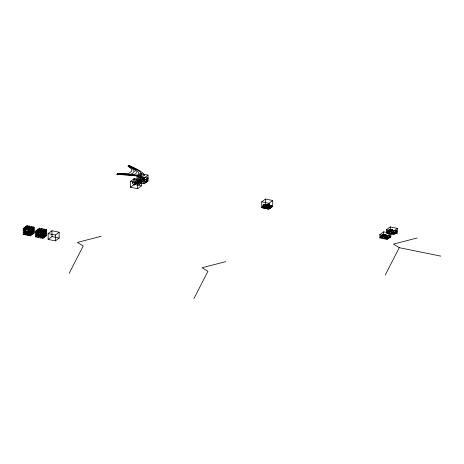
<?xml version="1.0" encoding="UTF-8"?>
<svg xmlns="http://www.w3.org/2000/svg" width="464" height="464" viewBox="0 0 464 464"><rect width="100%" height="100%" fill="white"/><g stroke="black" fill="none" stroke-linecap="round" stroke-linejoin="round"><path stroke-width="0.7" d="M26.187 229.344L27.289 226.397L29.412 228.126M134.235 179.875L134.235 178.576L135.946 183.64L141.439 180.044L134.044 185.049L132.344 182.903L134.235 178.576L141.439 180.044L141.456 185.867L137.657 188.697L130.454 187.23L130.43 181.407L134.235 178.576L137.849 182.224L141.439 180.044L139.548 184.37L134.746 183.39M140.633 183.071L138.933 180.925L140.824 176.598L148.028 178.066L146.137 182.393L144.229 180.89L140.824 176.598L137.019 179.429L140.633 183.071L148.028 178.066L144.437 180.247L140.824 176.598M32.7 228.793L33.286 227.621L31.813 228.613M69.165 273.371L83.207 245.99L77.389 242.405L101.117 236.292M193.853 298.717L207.895 271.336L202.084 267.751L225.806 261.632M385.224 275.065L399.266 247.683L440.8 256.122M25.694 231.577L24.482 231.461L24.122 228.752L30.119 229.97L28.008 231.437L32.764 233.166L29.974 235.242L28.901 231.959L30.119 229.97L31.68 230.985L28.901 231.959L28.014 233.38M270.524 206.126L270.79 205.923L268.876 204.224L266.643 204.955L263.755 204.862L262.752 206.921L263.256 207.025M270.698 207.205L267.809 207.106L265.576 207.837L266.986 208.754A2.198 0.858 -0.2 0 1 269.955 208.382L270.959 206.323L270.959 207.008L271.707 207.083L271.202 206.979M30.305 230.643L33.286 227.621L32.944 230.045L31.129 230.846M41.882 230.66L38.077 233.485M43.019 233.398L43.013 232.139L44.283 231.147M23.2 228.52L27.005 225.695L34.208 227.157L34.226 232.986L30.427 235.811L23.223 234.349L23.2 228.52L30.404 229.987L34.208 227.157M29.974 235.242L24.679 234.163L28.118 231.797L25.607 230.95L24.122 228.752L27.289 226.397L29.418 230.069L31.216 230.434M26.465 228.039L23.206 230.463L30.409 231.925L34.214 229.1L28.321 227.905M24.841 231.194L23.212 232.406L30.415 233.868L34.22 231.043L32.909 230.776M23.223 234.349L25.938 232.331M24.679 234.163L26.355 232.922M26.709 234.03L25.624 234.836L25.601 229.007L29.406 226.183L29.418 230.069M29.11 234.517L28.026 235.323L28.002 229.494L31.807 226.67L31.813 229.262M35.67 231.055L39.469 228.23L46.678 229.692L46.696 235.521L42.897 238.345L35.687 236.884L35.67 231.055L42.874 232.522L46.678 229.692M37.311 233.728L35.682 234.941L42.885 236.402L46.69 233.578L45.379 233.311M35.687 236.884L38.408 234.859M38.083 235.428L40.617 233.543M41.041 233.23L41.888 232.603M39.718 236.159L38.089 237.371L38.071 231.542L41.87 228.717L41.888 233.247M40.484 235.915L41.754 234.975L44.155 235.463M44.295 235.033L40.49 237.858L40.472 232.029L44.271 229.204L44.283 232.441M48.14 233.589L51.939 230.765L59.143 232.226L59.166 238.055L55.361 240.88L48.157 239.412L48.14 233.589L55.344 235.051L59.143 232.226M48.157 239.412L51.962 236.588L59.166 238.055M139.652 182.874L144.234 183.802L148.039 180.977L148.016 175.154L140.812 173.687L137.013 176.511L137.031 181.691M130.454 187.23L134.253 184.405L141.456 185.867M137.576 181.934L139.206 180.722M137.849 182.224L134.044 185.049L135.935 181.354L132.344 182.903M140.627 180.16L144.426 177.335M142.529 179.411L137.013 176.511L144.217 177.979L148.016 175.154M261.702 201.857L265.507 199.033L272.71 200.494L272.733 206.318L268.929 209.148L261.725 207.681L261.702 201.857L268.911 203.319L272.71 200.494M263.355 206.468L261.725 207.681L266.551 207.083M264.793 205.401L265.53 204.856L266.916 205.14L265.06 205.906L262.746 205.946L263.407 206.057A4.153 1.624 -0.2 0 0 265.205 206.144L269.543 205.691A4.118 1.607 -0.2 0 1 271.341 205.778L271.997 205.888M263.111 207.965L263.378 207.768L262.456 207.135M263.935 207.878L263.668 208.075L265.077 207.739M266.278 207.71L265.327 208.417A4.072 1.589 -0.2 0 1 266.046 208.029M269.451 208.284L269.955 208.382L266.986 208.754L267.252 208.551M269.155 208.498L269.659 208.603A1.566 0.615 -0.2 0 0 267.542 208.864L267.809 208.667M379.825 234.674L383.629 231.843L390.833 233.311L390.845 236.553L387.04 239.383L379.836 237.916L379.825 234.674L387.028 236.135L390.833 233.311M386.408 229.779L390.207 226.954L397.41 228.416L397.422 231.664L393.623 234.488L386.419 233.027L386.408 229.779L393.611 231.246L397.41 228.416M390.062 237.139L390.056 235.99L387.823 237.649L387.829 238.798L380.619 237.336L380.619 236.188L383.02 234.645L390.224 236.106L390.23 237.261L388.252 238.484L386.941 238.218M382.429 235.468L382.852 234.523L390.056 235.99M394.997 234.024L387.202 232.441L387.196 231.292L389.603 229.755L396.807 231.217L396.813 232.365L394.835 233.589L394.829 232.441L396.639 231.095L396.639 232.244L397.23 232.365M390.972 230.347L389.006 229.947L389.429 229.634L396.639 231.095M380.619 236.449L381.043 236.13L381.048 236.501M382.429 235.103L382.852 234.79M379.836 237.916L380.921 237.11M386.419 233.027L387.626 232.128M381.321 237.33L382.104 236.75L382.91 236.913L382.127 237.864L381.321 237.701L381.321 237.33L382.127 237.498L382.91 236.913M384.337 235.091L385.12 234.506L385.932 234.668L385.932 235.039L385.126 234.871L385.12 234.506M388.687 231.855L387.904 232.806L388.687 231.855L389.493 232.023L389.493 232.911M392.509 229.779L391.703 229.616L390.92 230.196L391.726 230.364L392.509 229.779L392.509 230.144M381.321 237.701L382.104 237.116M385.932 234.668L385.149 235.567M387.22 232.302L388.71 232.603L389.493 232.023M387.22 233.189L387.22 232.667L388.71 232.974L389.493 232.389M388.327 233.415L389.11 232.829M384.743 238.026L385.532 237.446L386.338 237.609L385.555 238.56L384.749 238.397L384.743 238.026L385.555 238.194L386.338 237.609M387.765 235.95L388.548 235.202L389.354 235.364L389.354 235.735M392.921 233.085L392.132 233.67L391.326 233.502L392.109 232.557L392.915 232.719L392.921 233.607M394.342 230.892L395.125 230.312L395.937 230.475L395.154 231.426L395.937 230.475M384.749 238.397L385.532 237.446M391.326 233.502L392.109 232.922M389.354 235.364L388.571 235.95L387.765 235.787M392.915 232.719L392.132 233.299L391.326 233.137M391.715 234.1L392.498 233.52M387.196 231.292L394.4 232.76L394.829 232.441L387.626 230.973M387.823 237.91L388.252 237.597M387.823 238.281L388.252 237.962M40.478 233.972L41.748 233.079L44.15 233.52M263.668 207.101L266.765 206.086L270.692 206.213A3.793 1.479 -0.2 0 0 265.57 206.845M263.111 206.99L267.177 205.871L271.701 206.109M266.678 205.32L268.876 203.922A3.793 1.479 -0.2 0 1 263.749 204.554M135.946 183.64L137.634 182.868L139.548 184.37M25.613 232.893L28.118 231.797L26.976 230.927M266.986 208.754L269.955 208.382M389.006 229.947L389.603 229.755M382.423 234.842L383.02 234.645M395.572 233.74L394.835 233.589L396.813 233.34L396.215 232.563L396.813 232.365M389.632 237.458L390.23 237.261M269.375 204.328L266.806 205.169L263.488 205.053M263.494 205.738L266.812 205.848L269.375 205.013M266.087 207.866A4.356 1.699 -0.2 0 0 265.077 208.365L265.072 207.054L267.641 206.213L270.959 206.323M265.072 207.054L267.803 206.422L270.692 206.521M267.542 208.864L269.659 208.603M417.177 237.98L393.455 244.099L399.266 247.683M269.259 206.753L272.733 206.318L270.112 205.79M31.134 231.814L32.95 231.983M43.013 232.139L45.414 232.574M142.523 178.744L146.125 179.475L148.039 180.977L146.728 180.711M395.937 230.84L395.131 230.678L395.125 230.312M143.451 180.044L144.762 180.31M392.283 230.614L393.588 230.881M144.229 180.89L137.019 179.429L138.933 180.925M271.492 206.764L271.997 206.863M396.215 232.563L396.952 232.713M395.525 233.079L397.352 233.45M387.196 231.553L387.898 231.698M387.202 231.925L387.904 232.064M130.43 181.407L137.634 182.868L137.657 188.697M384.389 235.242L385.7 235.509M389.534 236.286L390.845 236.553M381.043 235.869L388.246 237.33L388.252 238.484M380.619 236.188L387.823 237.649M41.447 232.51L43.413 232.911M43.622 234.152L45.42 234.517M31.604 232.452L34.226 232.986M44.074 234.987L46.696 235.521M36.952 233.995L38.152 234.239M40.554 234.732L39.353 234.482L39.359 236.425M31.651 233.659L32.961 233.926L32.938 228.102L25.735 226.635L25.746 229.228M42.81 235.927L45.431 236.46L45.408 230.637L38.205 229.17L38.21 231.762M25.798 233.67L24.488 233.404L24.476 230.167M30.38 234.604L31.691 234.871L31.674 229.042L24.47 227.58L24.47 228.874M38.21 231.113L40.612 231.652L40.617 232.911M36.946 232.052L41.748 233.079L41.76 236.913M28.901 231.959L31.685 232.928M24.122 228.752L25.265 229.622M268.076 208.075L268.929 209.148L268.911 203.319M144.437 180.247L146.137 182.393M142.535 181.656L144.234 183.802L144.217 177.979M268.279 208.33L267.641 206.213L267.641 206.898M27.289 226.397L28.223 230.219M394.4 232.76L394.406 233.908M393.611 231.246L393.623 234.488M392.109 232.557L392.132 233.67M391.703 229.616L391.703 229.982M390.207 226.954L390.218 230.202M388.71 232.603L388.71 232.974M388.548 235.202L388.548 235.567M387.028 236.135L387.04 239.383M385.555 238.194L385.555 238.56M383.629 231.843L383.641 235.091M382.852 234.523L382.852 235.155M382.127 237.498L382.127 237.864M266.812 205.848L266.643 204.955L266.643 205.639M265.507 199.033L265.53 204.856M265.57 207.153L265.576 208.464A3.793 1.479 -0.2 0 1 266.249 208.11M263.755 204.862L263.755 205.54M140.812 173.687L140.83 177.573M55.344 235.051L55.361 240.88M51.939 230.765L51.962 236.588M42.874 232.522L42.897 238.345M39.469 228.23L39.481 231.466M30.404 229.987L30.427 235.811M27.005 225.695L27.005 226.989M270.274 207.64A4.072 1.589 -0.2 0 1 270.831 207.733M269.909 207.715A3.793 1.479 -0.2 0 1 270.698 207.831M270.367 207.536A4.356 1.699 -0.2 0 1 270.964 207.634M265.072 206.747A4.356 1.699 -0.2 0 1 270.959 206.016M263.488 204.752A4.356 1.699 -0.2 0 0 269.375 204.021L265.93 205.83L262.456 206.167L263.111 206.277A4.153 1.624 -0.2 0 0 264.915 206.358L269.248 205.906A4.118 1.607 -0.2 0 1 271.046 205.993M141.88 174.238L141.044 175.386L139.322 175.665L116.737 174.377A101.802 39.776 -0.2 0 1 125.663 174.847C131.828 174.522 138.672 177.439 144.536 175.479L144.606 175.143C141.085 170.033 134.177 168.287 128.969 165.283L128.76 165.439C133.168 168.02 139.252 169.54 141.88 174.238M139.078 173.64L138.214 174.812L135.65 175.137L117.363 173.907A107.445 41.98 -0.2 0 1 123.789 174.18C135.395 176.5 142.924 172.823 128.337 165.752L128.551 165.596C132.223 167.771 137.379 169.377 139.078 173.64M134.119 171.465C131.324 177.318 122.473 172.347 117.578 173.751L119.637 173.588A84.239 32.915 -0.2 0 1 123.894 173.635L128.841 173.513L131.492 171.384A12.284 4.797 -0.2 0 0 131.822 170.242L130.964 168.38L127.919 166.066L132.257 168.478L133.725 170.102L134.119 171.465M39.481 230.173L35.676 232.998L42.879 234.459L46.684 231.635L39.481 230.173M44.144 231.577L36.934 230.115L36.958 235.938L44.161 237.406L44.144 231.577"/></g></svg>
